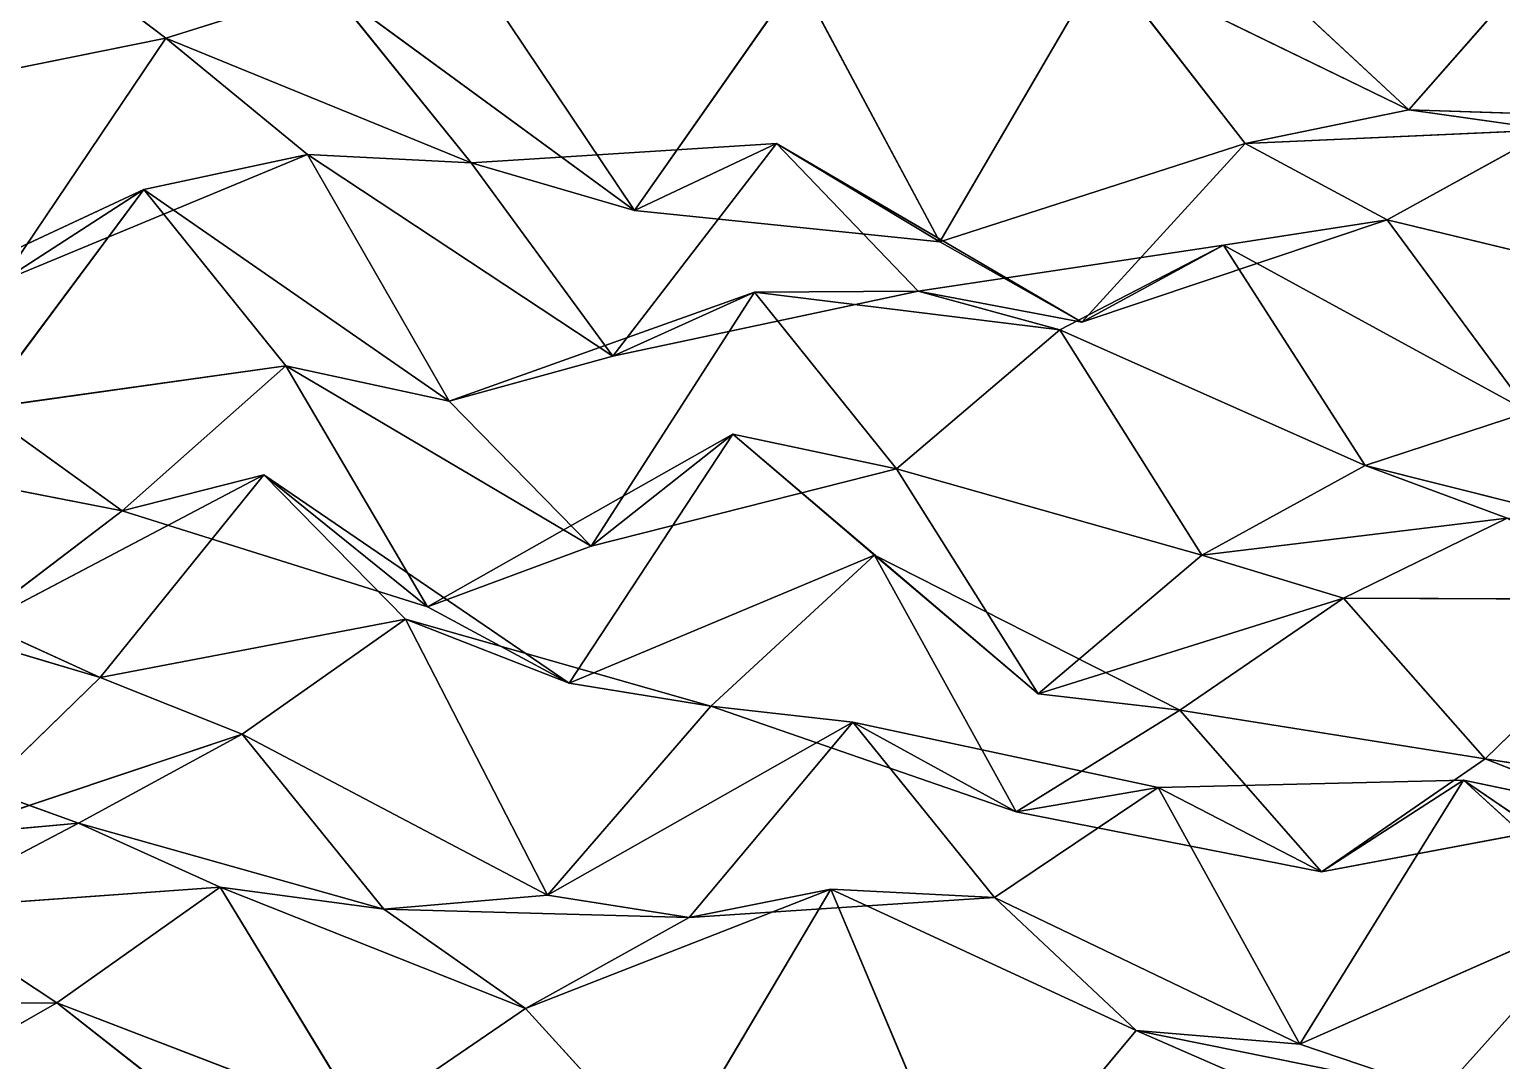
# Model space of a CAD drawing. Header units: metres. Extents: x -3703 to 431, y -1555 to 134.
# Drawn here: x -3132.7 to -3012, y -1409.3 to -1324.7 of the extents above; entities that cross this region are included whole.
import ezdxf

# ---------------------------------------------------------------- set-up
doc = ezdxf.new("R2010")
doc.units = ezdxf.units.M

msp = doc.modelspace()

# ---------------------------------------------------------------- linework, layer by layer
for p, q in [((-3006.17, -1316.0248, -6838.049), (-3019.5864, -1331.3212, -6862.1235)), ((-3019.5864, -1331.3212, -6862.1235), (-3006.17, -1316.0248, -6838.049)), ((-3133.1787, -1316.5931, -6841.588), (-3121.5513, -1325.4258, -6879.9395)), ((-3121.5513, -1325.4258, -6879.9395), (-3133.1787, -1316.5931, -6841.588)), ((-3044.6306, -1319.1177, -6852.021), (-3058.0466, -1342.1315, -6874.371)), ((-3058.0466, -1342.1315, -6874.371), (-3044.6306, -1319.1177, -6852.021)), ((-3019.5864, -1331.3212, -6862.1235), (-3044.6306, -1319.1177, -6852.021)), ((-3044.6306, -1319.1177, -6852.021), (-3033.0027, -1334.0641, -6889.0063)), ((-3033.0027, -1334.0641, -6889.0063), (-3044.6306, -1319.1177, -6852.021)), ((-3044.6306, -1319.1177, -6852.021), (-3019.5864, -1331.3212, -6862.1235)), ((-3069.6746, -1320.4216, -6838.8984), (-3083.0908, -1339.58, -6862.1104)), ((-3083.0908, -1339.58, -6862.1104), (-3069.6746, -1320.4216, -6838.8984)), ((-3069.6746, -1320.4216, -6838.8984), (-3058.0466, -1342.1315, -6874.371)), ((-3058.0466, -1342.1315, -6874.371), (-3069.6746, -1320.4216, -6838.8984)), ((-3031.214, -1320.5059, -6824.2153), (-3019.5864, -1331.3212, -6862.1235)), ((-3019.5864, -1331.3212, -6862.1235), (-3031.214, -1320.5059, -6824.2153)), ((-3108.1348, -1321.2295, -6853.3823), (-3121.5513, -1325.4258, -6879.9395)), ((-3121.5513, -1325.4258, -6879.9395), (-3108.1348, -1321.2295, -6853.3823)), ((-3083.0908, -1339.58, -6862.1104), (-3108.1348, -1321.2295, -6853.3823)), ((-3108.1348, -1321.2295, -6853.3823), (-3096.5073, -1335.6449, -6890.4854)), ((-3096.5073, -1335.6449, -6890.4854), (-3108.1348, -1321.2295, -6853.3823)), ((-3108.1348, -1321.2295, -6853.3823), (-3083.0908, -1339.58, -6862.1104)), ((-3094.7185, -1322.2354, -6825.6616), (-3083.0908, -1339.58, -6862.1104)), ((-3083.0908, -1339.58, -6862.1104), (-3094.7185, -1322.2354, -6825.6616)), ((-3121.5513, -1325.4258, -6879.9395), (-3146.5952, -1330.4801, -6865.978)), ((-3146.5952, -1330.4801, -6865.978), (-3121.5513, -1325.4258, -6879.9395)), ((-3121.5513, -1325.4258, -6879.9395), (-3134.9678, -1345.3544, -6902.9785)), ((-3134.9678, -1345.3544, -6902.9785), (-3121.5513, -1325.4258, -6879.9395)), ((-3096.5073, -1335.6449, -6890.4854), (-3121.5513, -1325.4258, -6879.9395)), ((-3121.5513, -1325.4258, -6879.9395), (-3109.9238, -1334.9779, -6918.13)), ((-3109.9238, -1334.9779, -6918.13), (-3121.5513, -1325.4258, -6879.9395)), ((-3121.5513, -1325.4258, -6879.9395), (-3096.5073, -1335.6449, -6890.4854)), ((-3019.5864, -1331.3212, -6862.1235), (-3033.0027, -1334.0641, -6889.0063)), ((-3033.0027, -1334.0641, -6889.0063), (-3019.5864, -1331.3212, -6862.1235)), ((-2994.5425, -1332.1294, -6874.774), (-3019.5864, -1331.3212, -6862.1235)), ((-3019.5864, -1331.3212, -6862.1235), (-3007.9587, -1332.9508, -6902.0864)), ((-3007.9587, -1332.9508, -6902.0864), (-3019.5864, -1331.3212, -6862.1235)), ((-3019.5864, -1331.3212, -6862.1235), (-2994.5425, -1332.1294, -6874.774)), ((-3007.9587, -1332.9508, -6902.0864), (-3033.0027, -1334.0641, -6889.0063)), ((-3033.0027, -1334.0641, -6889.0063), (-3007.9587, -1332.9508, -6902.0864)), ((-3007.9587, -1332.9508, -6902.0864), (-3021.3752, -1340.3374, -6927.9297)), ((-3021.3752, -1340.3374, -6927.9297), (-3007.9587, -1332.9508, -6902.0864)), ((-3071.4631, -1334.0779, -6903.667), (-3096.5073, -1335.6449, -6890.4854)), ((-3096.5073, -1335.6449, -6890.4854), (-3071.4631, -1334.0779, -6903.667)), ((-3071.4631, -1334.0779, -6903.667), (-3084.8796, -1351.5142, -6927.2637)), ((-3084.8796, -1351.5142, -6927.2637), (-3071.4631, -1334.0779, -6903.667)), ((-3083.0908, -1339.58, -6862.1104), (-3071.4631, -1334.0779, -6903.667)), ((-3071.4631, -1334.0779, -6903.667), (-3083.0908, -1339.58, -6862.1104)), ((-3058.0466, -1342.1315, -6874.371), (-3071.4631, -1334.0779, -6903.667)), ((-3046.4192, -1348.7327, -6913.2217), (-3071.4631, -1334.0779, -6903.667)), ((-3071.4631, -1334.0779, -6903.667), (-3058.0466, -1342.1315, -6874.371)), ((-3071.4631, -1334.0779, -6903.667), (-3059.8357, -1346.1748, -6941.2886)), ((-3059.8357, -1346.1748, -6941.2886), (-3071.4631, -1334.0779, -6903.667)), ((-3071.4631, -1334.0779, -6903.667), (-3046.4192, -1348.7327, -6913.2217)), ((-3033.0027, -1334.0641, -6889.0063), (-3058.0466, -1342.1315, -6874.371)), ((-3058.0466, -1342.1315, -6874.371), (-3033.0027, -1334.0641, -6889.0063)), ((-3033.0027, -1334.0641, -6889.0063), (-3046.4192, -1348.7327, -6913.2217)), ((-3046.4192, -1348.7327, -6913.2217), (-3033.0027, -1334.0641, -6889.0063)), ((-3033.0027, -1334.0641, -6889.0063), (-3021.3752, -1340.3374, -6927.9297)), ((-3021.3752, -1340.3374, -6927.9297), (-3033.0027, -1334.0641, -6889.0063)), ((-3109.9238, -1334.9779, -6918.13), (-3134.9678, -1345.3544, -6902.9785)), ((-3134.9678, -1345.3544, -6902.9785), (-3109.9238, -1334.9779, -6918.13)), ((-3109.9238, -1334.9779, -6918.13), (-3123.34, -1337.8573, -6944.9814)), ((-3123.34, -1337.8573, -6944.9814), (-3109.9238, -1334.9779, -6918.13)), ((-3096.5073, -1335.6449, -6890.4854), (-3109.9238, -1334.9779, -6918.13)), ((-3084.8796, -1351.5142, -6927.2637), (-3109.9238, -1334.9779, -6918.13)), ((-3109.9238, -1334.9779, -6918.13), (-3096.5073, -1335.6449, -6890.4854)), ((-3109.9238, -1334.9779, -6918.13), (-3098.2961, -1355.2113, -6953.932)), ((-3098.2961, -1355.2113, -6953.932), (-3109.9238, -1334.9779, -6918.13)), ((-3109.9238, -1334.9779, -6918.13), (-3084.8796, -1351.5142, -6927.2637)), ((-3083.0908, -1339.58, -6862.1104), (-3096.5073, -1335.6449, -6890.4854)), ((-3096.5073, -1335.6449, -6890.4854), (-3083.0908, -1339.58, -6862.1104)), ((-3096.5073, -1335.6449, -6890.4854), (-3084.8796, -1351.5142, -6927.2637)), ((-3084.8796, -1351.5142, -6927.2637), (-3096.5073, -1335.6449, -6890.4854)), ((-3123.34, -1337.8573, -6944.9814), (-3148.384, -1349.5104, -6929.5444)), ((-3148.384, -1349.5104, -6929.5444), (-3123.34, -1337.8573, -6944.9814)), ((-3123.34, -1337.8573, -6944.9814), (-3136.7566, -1355.8185, -6968.4604)), ((-3136.7566, -1355.8185, -6968.4604), (-3123.34, -1337.8573, -6944.9814)), ((-3134.9678, -1345.3544, -6902.9785), (-3123.34, -1337.8573, -6944.9814)), ((-3123.34, -1337.8573, -6944.9814), (-3134.9678, -1345.3544, -6902.9785)), ((-3098.2961, -1355.2113, -6953.932), (-3123.34, -1337.8573, -6944.9814)), ((-3123.34, -1337.8573, -6944.9814), (-3111.7126, -1352.2985, -6982.079)), ((-3111.7126, -1352.2985, -6982.079), (-3123.34, -1337.8573, -6944.9814)), ((-3123.34, -1337.8573, -6944.9814), (-3098.2961, -1355.2113, -6953.932)), ((-3058.0466, -1342.1315, -6874.371), (-3083.0908, -1339.58, -6862.1104)), ((-3083.0908, -1339.58, -6862.1104), (-3058.0466, -1342.1315, -6874.371)), ((-3021.3752, -1340.3374, -6927.9297), (-3046.4192, -1348.7327, -6913.2217)), ((-3046.4192, -1348.7327, -6913.2217), (-3021.3752, -1340.3374, -6927.9297)), ((-3021.3752, -1340.3374, -6927.9297), (-3034.7917, -1342.4032, -6954.9634)), ((-3034.7917, -1342.4032, -6954.9634), (-3021.3752, -1340.3374, -6927.9297)), ((-2996.3313, -1346.3793, -6939.41), (-3021.3752, -1340.3374, -6927.9297)), ((-3021.3752, -1340.3374, -6927.9297), (-3009.7478, -1356.0837, -6964.7354)), ((-3009.7478, -1356.0837, -6964.7354), (-3021.3752, -1340.3374, -6927.9297)), ((-3021.3752, -1340.3374, -6927.9297), (-2996.3313, -1346.3793, -6939.41)), ((-3034.7917, -1342.4032, -6954.9634), (-3059.8357, -1346.1748, -6941.2886)), ((-3059.8357, -1346.1748, -6941.2886), (-3034.7917, -1342.4032, -6954.9634)), ((-3058.0466, -1342.1315, -6874.371), (-3046.4192, -1348.7327, -6913.2217)), ((-3046.4192, -1348.7327, -6913.2217), (-3058.0466, -1342.1315, -6874.371)), ((-3034.7917, -1342.4032, -6954.9634), (-3048.208, -1349.3394, -6980.9077)), ((-3048.208, -1349.3394, -6980.9077), (-3034.7917, -1342.4032, -6954.9634)), ((-3046.4192, -1348.7327, -6913.2217), (-3034.7917, -1342.4032, -6954.9634)), ((-3034.7917, -1342.4032, -6954.9634), (-3046.4192, -1348.7327, -6913.2217)), ((-3009.7478, -1356.0837, -6964.7354), (-3034.7917, -1342.4032, -6954.9634)), ((-3034.7917, -1342.4032, -6954.9634), (-3023.164, -1360.4686, -6991.2505)), ((-3023.164, -1360.4686, -6991.2505), (-3034.7917, -1342.4032, -6954.9634)), ((-3034.7917, -1342.4032, -6954.9634), (-3009.7478, -1356.0837, -6964.7354)), ((-3073.252, -1346.2659, -6968.7637), (-3098.2961, -1355.2113, -6953.932)), ((-3098.2961, -1355.2113, -6953.932), (-3073.252, -1346.2659, -6968.7637)), ((-3073.252, -1346.2659, -6968.7637), (-3086.6685, -1367.1033, -6991.5996)), ((-3086.6685, -1367.1033, -6991.5996), (-3073.252, -1346.2659, -6968.7637)), ((-3059.8357, -1346.1748, -6941.2886), (-3084.8796, -1351.5142, -6927.2637)), ((-3084.8796, -1351.5142, -6927.2637), (-3059.8357, -1346.1748, -6941.2886)), ((-3084.8796, -1351.5142, -6927.2637), (-3073.252, -1346.2659, -6968.7637)), ((-3073.252, -1346.2659, -6968.7637), (-3084.8796, -1351.5142, -6927.2637)), ((-3059.8357, -1346.1748, -6941.2886), (-3073.252, -1346.2659, -6968.7637)), ((-3073.252, -1346.2659, -6968.7637), (-3059.8357, -1346.1748, -6941.2886)), ((-3048.208, -1349.3394, -6980.9077), (-3073.252, -1346.2659, -6968.7637)), ((-3073.252, -1346.2659, -6968.7637), (-3061.6245, -1360.7374, -7005.8545)), ((-3061.6245, -1360.7374, -7005.8545), (-3073.252, -1346.2659, -6968.7637)), ((-3073.252, -1346.2659, -6968.7637), (-3048.208, -1349.3394, -6980.9077)), ((-3046.4192, -1348.7327, -6913.2217), (-3059.8357, -1346.1748, -6941.2886)), ((-3059.8357, -1346.1748, -6941.2886), (-3046.4192, -1348.7327, -6913.2217)), ((-3059.8357, -1346.1748, -6941.2886), (-3048.208, -1349.3394, -6980.9077)), ((-3048.208, -1349.3394, -6980.9077), (-3059.8357, -1346.1748, -6941.2886)), ((-3048.208, -1349.3394, -6980.9077), (-3061.6245, -1360.7374, -7005.8545)), ((-3061.6245, -1360.7374, -7005.8545), (-3048.208, -1349.3394, -6980.9077)), ((-3023.164, -1360.4686, -6991.2505), (-3048.208, -1349.3394, -6980.9077)), ((-3048.208, -1349.3394, -6980.9077), (-3036.5806, -1367.835, -7017.0986)), ((-3036.5806, -1367.835, -7017.0986), (-3048.208, -1349.3394, -6980.9077)), ((-3048.208, -1349.3394, -6980.9077), (-3023.164, -1360.4686, -6991.2505)), ((-3111.7126, -1352.2985, -6982.079), (-3136.7566, -1355.8185, -6968.4604)), ((-3136.7566, -1355.8185, -6968.4604), (-3111.7126, -1352.2985, -6982.079)), ((-3111.7126, -1352.2985, -6982.079), (-3125.1287, -1364.1948, -7006.9146)), ((-3125.1287, -1364.1948, -7006.9146), (-3111.7126, -1352.2985, -6982.079)), ((-3098.2961, -1355.2113, -6953.932), (-3111.7126, -1352.2985, -6982.079)), ((-3086.6685, -1367.1033, -6991.5996), (-3111.7126, -1352.2985, -6982.079)), ((-3111.7126, -1352.2985, -6982.079), (-3098.2961, -1355.2113, -6953.932)), ((-3111.7126, -1352.2985, -6982.079), (-3100.0847, -1372.0707, -7017.985)), ((-3100.0847, -1372.0707, -7017.985), (-3111.7126, -1352.2985, -6982.079)), ((-3111.7126, -1352.2985, -6982.079), (-3086.6685, -1367.1033, -6991.5996)), ((-3084.8796, -1351.5142, -6927.2637), (-3098.2961, -1355.2113, -6953.932)), ((-3098.2961, -1355.2113, -6953.932), (-3084.8796, -1351.5142, -6927.2637)), ((-3136.7566, -1355.8185, -6968.4604), (-3125.1287, -1364.1948, -7006.9146)), ((-3125.1287, -1364.1948, -7006.9146), (-3136.7566, -1355.8185, -6968.4604)), ((-3098.2961, -1355.2113, -6953.932), (-3086.6685, -1367.1033, -6991.5996)), ((-3086.6685, -1367.1033, -6991.5996), (-3098.2961, -1355.2113, -6953.932)), ((-3009.7478, -1356.0837, -6964.7354), (-3023.164, -1360.4686, -6991.2505)), ((-3023.164, -1360.4686, -6991.2505), (-3009.7478, -1356.0837, -6964.7354)), ((-3075.0408, -1357.9124, -7033.982), (-3100.0847, -1372.0707, -7017.985)), ((-3100.0847, -1372.0707, -7017.985), (-3075.0408, -1357.9124, -7033.982)), ((-3075.0408, -1357.9124, -7033.982), (-3088.4573, -1378.3337, -7056.911)), ((-3088.4573, -1378.3337, -7056.911), (-3075.0408, -1357.9124, -7033.982)), ((-3086.6685, -1367.1033, -6991.5996), (-3075.0408, -1357.9124, -7033.982)), ((-3075.0408, -1357.9124, -7033.982), (-3086.6685, -1367.1033, -6991.5996)), ((-3061.6245, -1360.7374, -7005.8545), (-3075.0408, -1357.9124, -7033.982)), ((-3049.9968, -1379.2076, -7042.0513), (-3075.0408, -1357.9124, -7033.982)), ((-3075.0408, -1357.9124, -7033.982), (-3061.6245, -1360.7374, -7005.8545)), ((-3075.0408, -1357.9124, -7033.982), (-3063.4133, -1367.8422, -7072.088)), ((-3063.4133, -1367.8422, -7072.088), (-3075.0408, -1357.9124, -7033.982)), ((-3075.0408, -1357.9124, -7033.982), (-3049.9968, -1379.2076, -7042.0513)), ((-3125.1287, -1364.1948, -7006.9146), (-3150.1729, -1359.3118, -6995.1753)), ((-3150.1729, -1359.3118, -6995.1753), (-3125.1287, -1364.1948, -7006.9146)), ((-3061.6245, -1360.7374, -7005.8545), (-3086.6685, -1367.1033, -6991.5996)), ((-3086.6685, -1367.1033, -6991.5996), (-3061.6245, -1360.7374, -7005.8545)), ((-3036.5806, -1367.835, -7017.0986), (-3061.6245, -1360.7374, -7005.8545)), ((-3061.6245, -1360.7374, -7005.8545), (-3049.9968, -1379.2076, -7042.0513)), ((-3049.9968, -1379.2076, -7042.0513), (-3061.6245, -1360.7374, -7005.8545)), ((-3061.6245, -1360.7374, -7005.8545), (-3036.5806, -1367.835, -7017.0986)), ((-3023.164, -1360.4686, -6991.2505), (-3036.5806, -1367.835, -7017.0986)), ((-3036.5806, -1367.835, -7017.0986), (-3023.164, -1360.4686, -6991.2505)), ((-2998.12, -1366.7666, -7002.6733), (-3023.164, -1360.4686, -6991.2505)), ((-3023.164, -1360.4686, -6991.2505), (-3011.5366, -1364.7985, -7030.609)), ((-3011.5366, -1364.7985, -7030.609), (-3023.164, -1360.4686, -6991.2505)), ((-3023.164, -1360.4686, -6991.2505), (-2998.12, -1366.7666, -7002.6733)), ((-3113.5012, -1361.2402, -7047.902), (-3138.5452, -1374.4202, -7032.1235)), ((-3138.5452, -1374.4202, -7032.1235), (-3113.5012, -1361.2402, -7047.902)), ((-3113.5012, -1361.2402, -7047.902), (-3126.9177, -1377.8478, -7071.6836)), ((-3126.9177, -1377.8478, -7071.6836), (-3113.5012, -1361.2402, -7047.902)), ((-3125.1287, -1364.1948, -7006.9146), (-3113.5012, -1361.2402, -7047.902)), ((-3113.5012, -1361.2402, -7047.902), (-3125.1287, -1364.1948, -7006.9146)), ((-3100.0847, -1372.0707, -7017.985), (-3113.5012, -1361.2402, -7047.902)), ((-3088.4573, -1378.3337, -7056.911), (-3113.5012, -1361.2402, -7047.902)), ((-3113.5012, -1361.2402, -7047.902), (-3100.0847, -1372.0707, -7017.985)), ((-3113.5012, -1361.2402, -7047.902), (-3101.8738, -1373.0656, -7085.5845)), ((-3101.8738, -1373.0656, -7085.5845), (-3113.5012, -1361.2402, -7047.902)), ((-3113.5012, -1361.2402, -7047.902), (-3088.4573, -1378.3337, -7056.911)), ((-3125.1287, -1364.1948, -7006.9146), (-3138.5452, -1374.4202, -7032.1235)), ((-3138.5452, -1374.4202, -7032.1235), (-3125.1287, -1364.1948, -7006.9146)), ((-3100.0847, -1372.0707, -7017.985), (-3125.1287, -1364.1948, -7006.9146)), ((-3125.1287, -1364.1948, -7006.9146), (-3100.0847, -1372.0707, -7017.985)), ((-3011.5366, -1364.7985, -7030.609), (-3036.5806, -1367.835, -7017.0986)), ((-3036.5806, -1367.835, -7017.0986), (-3011.5366, -1364.7985, -7030.609)), ((-3011.5366, -1364.7985, -7030.609), (-3024.953, -1371.356, -7056.638)), ((-3024.953, -1371.356, -7056.638), (-3011.5366, -1364.7985, -7030.609)), ((-3126.9177, -1377.8478, -7071.6836), (-3151.9617, -1366.4484, -7061.4014)), ((-3151.9617, -1366.4484, -7061.4014), (-3126.9177, -1377.8478, -7071.6836)), ((-3086.6685, -1367.1033, -6991.5996), (-3100.0847, -1372.0707, -7017.985)), ((-3100.0847, -1372.0707, -7017.985), (-3086.6685, -1367.1033, -6991.5996)), ((-3063.4133, -1367.8422, -7072.088), (-3088.4573, -1378.3337, -7056.911)), ((-3088.4573, -1378.3337, -7056.911), (-3063.4133, -1367.8422, -7072.088)), ((-3063.4133, -1367.8422, -7072.088), (-3076.8298, -1380.2202, -7096.8154)), ((-3076.8298, -1380.2202, -7096.8154), (-3063.4133, -1367.8422, -7072.088)), ((-3049.9968, -1379.2076, -7042.0513), (-3063.4133, -1367.8422, -7072.088)), ((-3038.3694, -1380.5508, -7082.0776), (-3063.4133, -1367.8422, -7072.088)), ((-3063.4133, -1367.8422, -7072.088), (-3049.9968, -1379.2076, -7042.0513)), ((-3063.4133, -1367.8422, -7072.088), (-3051.786, -1388.8816, -7107.71)), ((-3051.786, -1388.8816, -7107.71), (-3063.4133, -1367.8422, -7072.088)), ((-3063.4133, -1367.8422, -7072.088), (-3038.3694, -1380.5508, -7082.0776)), ((-3036.5806, -1367.835, -7017.0986), (-3049.9968, -1379.2076, -7042.0513)), ((-3049.9968, -1379.2076, -7042.0513), (-3036.5806, -1367.835, -7017.0986)), ((-3036.5806, -1367.835, -7017.0986), (-3024.953, -1371.356, -7056.638)), ((-3024.953, -1371.356, -7056.638), (-3036.5806, -1367.835, -7017.0986)), ((-3024.953, -1371.356, -7056.638), (-3049.9968, -1379.2076, -7042.0513)), ((-3049.9968, -1379.2076, -7042.0513), (-3024.953, -1371.356, -7056.638)), ((-3024.953, -1371.356, -7056.638), (-3038.3694, -1380.5508, -7082.0776)), ((-3038.3694, -1380.5508, -7082.0776), (-3024.953, -1371.356, -7056.638)), ((-2999.909, -1371.4558, -7069.4473), (-3024.953, -1371.356, -7056.638)), ((-3024.953, -1371.356, -7056.638), (-3013.3254, -1384.5298, -7094.019)), ((-3013.3254, -1384.5298, -7094.019), (-3024.953, -1371.356, -7056.638)), ((-3024.953, -1371.356, -7056.638), (-2999.909, -1371.4558, -7069.4473)), ((-2999.909, -1371.4558, -7069.4473), (-3013.3254, -1384.5298, -7094.019)), ((-3013.3254, -1384.5298, -7094.019), (-2999.909, -1371.4558, -7069.4473)), ((-3100.0847, -1372.0707, -7017.985), (-3088.4573, -1378.3337, -7056.911)), ((-3088.4573, -1378.3337, -7056.911), (-3100.0847, -1372.0707, -7017.985)), ((-3101.8738, -1373.0656, -7085.5845), (-3126.9177, -1377.8478, -7071.6836)), ((-3126.9177, -1377.8478, -7071.6836), (-3101.8738, -1373.0656, -7085.5845)), ((-3101.8738, -1373.0656, -7085.5845), (-3115.29, -1382.5103, -7110.968)), ((-3115.29, -1382.5103, -7110.968), (-3101.8738, -1373.0656, -7085.5845)), ((-3088.4573, -1378.3337, -7056.911), (-3101.8738, -1373.0656, -7085.5845)), ((-3076.8298, -1380.2202, -7096.8154), (-3101.8738, -1373.0656, -7085.5845)), ((-3101.8738, -1373.0656, -7085.5845), (-3088.4573, -1378.3337, -7056.911)), ((-3101.8738, -1373.0656, -7085.5845), (-3090.246, -1395.7004, -7120.8496)), ((-3090.246, -1395.7004, -7120.8496), (-3101.8738, -1373.0656, -7085.5845)), ((-3101.8738, -1373.0656, -7085.5845), (-3076.8298, -1380.2202, -7096.8154)), ((-3138.5452, -1374.4202, -7032.1235), (-3126.9177, -1377.8478, -7071.6836)), ((-3126.9177, -1377.8478, -7071.6836), (-3138.5452, -1374.4202, -7032.1235)), ((-3126.9177, -1377.8478, -7071.6836), (-3140.334, -1390.883, -7096.264)), ((-3140.334, -1390.883, -7096.264), (-3126.9177, -1377.8478, -7071.6836)), ((-3126.9177, -1377.8478, -7071.6836), (-3115.29, -1382.5103, -7110.968)), ((-3115.29, -1382.5103, -7110.968), (-3126.9177, -1377.8478, -7071.6836)), ((-3088.4573, -1378.3337, -7056.911), (-3076.8298, -1380.2202, -7096.8154)), ((-3076.8298, -1380.2202, -7096.8154), (-3088.4573, -1378.3337, -7056.911)), ((-3049.9968, -1379.2076, -7042.0513), (-3038.3694, -1380.5508, -7082.0776)), ((-3038.3694, -1380.5508, -7082.0776), (-3049.9968, -1379.2076, -7042.0513)), ((-3128.7065, -1389.7966, -7136.834), (-3153.7505, -1380.798, -7126.015)), ((-3153.7505, -1380.798, -7126.015), (-3128.7065, -1389.7966, -7136.834)), ((-3076.8298, -1380.2202, -7096.8154), (-3090.246, -1395.7004, -7120.8496)), ((-3090.246, -1395.7004, -7120.8496), (-3076.8298, -1380.2202, -7096.8154)), ((-3051.786, -1388.8816, -7107.71), (-3076.8298, -1380.2202, -7096.8154)), ((-3076.8298, -1380.2202, -7096.8154), (-3065.2021, -1381.5164, -7136.8525)), ((-3065.2021, -1381.5164, -7136.8525), (-3076.8298, -1380.2202, -7096.8154)), ((-3076.8298, -1380.2202, -7096.8154), (-3051.786, -1388.8816, -7107.71)), ((-3038.3694, -1380.5508, -7082.0776), (-3051.786, -1388.8816, -7107.71)), ((-3051.786, -1388.8816, -7107.71), (-3038.3694, -1380.5508, -7082.0776)), ((-3013.3254, -1384.5298, -7094.019), (-3038.3694, -1380.5508, -7082.0776)), ((-3038.3694, -1380.5508, -7082.0776), (-3026.742, -1393.7983, -7119.442)), ((-3026.742, -1393.7983, -7119.442), (-3038.3694, -1380.5508, -7082.0776)), ((-3038.3694, -1380.5508, -7082.0776), (-3013.3254, -1384.5298, -7094.019)), ((-3115.29, -1382.5103, -7110.968), (-3140.334, -1390.883, -7096.264)), ((-3140.334, -1390.883, -7096.264), (-3115.29, -1382.5103, -7110.968)), ((-3115.29, -1382.5103, -7110.968), (-3128.7065, -1389.7966, -7136.834)), ((-3128.7065, -1389.7966, -7136.834), (-3115.29, -1382.5103, -7110.968)), ((-3090.246, -1395.7004, -7120.8496), (-3115.29, -1382.5103, -7110.968)), ((-3115.29, -1382.5103, -7110.968), (-3103.6626, -1396.8632, -7148.0854)), ((-3103.6626, -1396.8632, -7148.0854), (-3115.29, -1382.5103, -7110.968)), ((-3115.29, -1382.5103, -7110.968), (-3090.246, -1395.7004, -7120.8496)), ((-3065.2021, -1381.5164, -7136.8525), (-3090.246, -1395.7004, -7120.8496)), ((-3090.246, -1395.7004, -7120.8496), (-3065.2021, -1381.5164, -7136.8525)), ((-3065.2021, -1381.5164, -7136.8525), (-3078.6187, -1397.5453, -7160.764)), ((-3078.6187, -1397.5453, -7160.764), (-3065.2021, -1381.5164, -7136.8525)), ((-3051.786, -1388.8816, -7107.71), (-3065.2021, -1381.5164, -7136.8525)), ((-3040.1582, -1386.8892, -7148.482), (-3065.2021, -1381.5164, -7136.8525)), ((-3065.2021, -1381.5164, -7136.8525), (-3051.786, -1388.8816, -7107.71)), ((-3065.2021, -1381.5164, -7136.8525), (-3053.5747, -1395.8895, -7173.9653)), ((-3053.5747, -1395.8895, -7173.9653), (-3065.2021, -1381.5164, -7136.8525)), ((-3065.2021, -1381.5164, -7136.8525), (-3040.1582, -1386.8892, -7148.482)), ((-3013.3254, -1384.5298, -7094.019), (-3026.742, -1393.7983, -7119.442)), ((-3026.742, -1393.7983, -7119.442), (-3013.3254, -1384.5298, -7094.019)), ((-2988.2815, -1388.4194, -7105.9805), (-3013.3254, -1384.5298, -7094.019)), ((-3013.3254, -1384.5298, -7094.019), (-3001.698, -1389.0868, -7133.3267)), ((-3001.698, -1389.0868, -7133.3267), (-3013.3254, -1384.5298, -7094.019)), ((-3013.3254, -1384.5298, -7094.019), (-2988.2815, -1388.4194, -7105.9805)), ((-3040.1582, -1386.8892, -7148.482), (-3053.5747, -1395.8895, -7173.9653)), ((-3053.5747, -1395.8895, -7173.9653), (-3040.1582, -1386.8892, -7148.482)), ((-3051.786, -1388.8816, -7107.71), (-3040.1582, -1386.8892, -7148.482)), ((-3040.1582, -1386.8892, -7148.482), (-3051.786, -1388.8816, -7107.71)), ((-3015.1143, -1386.2874, -7161.4478), (-3040.1582, -1386.8892, -7148.482)), ((-3040.1582, -1386.8892, -7148.482), (-3015.1143, -1386.2874, -7161.4478)), ((-3026.742, -1393.7983, -7119.442), (-3040.1582, -1386.8892, -7148.482)), ((-3040.1582, -1386.8892, -7148.482), (-3026.742, -1393.7983, -7119.442)), ((-3040.1582, -1386.8892, -7148.482), (-3028.5308, -1407.9192, -7184.107)), ((-3028.5308, -1407.9192, -7184.107), (-3040.1582, -1386.8892, -7148.482)), ((-3015.1143, -1386.2874, -7161.4478), (-3028.5308, -1407.9192, -7184.107)), ((-3028.5308, -1407.9192, -7184.107), (-3015.1143, -1386.2874, -7161.4478)), ((-3026.742, -1393.7983, -7119.442), (-3015.1143, -1386.2874, -7161.4478)), ((-3015.1143, -1386.2874, -7161.4478), (-3026.742, -1393.7983, -7119.442)), ((-3001.698, -1389.0868, -7133.3267), (-3015.1143, -1386.2874, -7161.4478)), ((-2990.0703, -1403.3325, -7170.468), (-3015.1143, -1386.2874, -7161.4478)), ((-3015.1143, -1386.2874, -7161.4478), (-3001.698, -1389.0868, -7133.3267)), ((-3015.1143, -1386.2874, -7161.4478), (-3003.4868, -1396.8751, -7199.4077)), ((-3003.4868, -1396.8751, -7199.4077), (-3015.1143, -1386.2874, -7161.4478)), ((-3015.1143, -1386.2874, -7161.4478), (-2990.0703, -1403.3325, -7170.468)), ((-3128.7065, -1389.7966, -7136.834), (-3142.1228, -1396.8628, -7162.7495)), ((-3142.1228, -1396.8628, -7162.7495), (-3128.7065, -1389.7966, -7136.834)), ((-3140.334, -1390.883, -7096.264), (-3128.7065, -1389.7966, -7136.834)), ((-3128.7065, -1389.7966, -7136.834), (-3140.334, -1390.883, -7096.264)), ((-3103.6626, -1396.8632, -7148.0854), (-3128.7065, -1389.7966, -7136.834)), ((-3128.7065, -1389.7966, -7136.834), (-3117.0789, -1395.061, -7175.9834)), ((-3117.0789, -1395.061, -7175.9834), (-3128.7065, -1389.7966, -7136.834)), ((-3128.7065, -1389.7966, -7136.834), (-3103.6626, -1396.8632, -7148.0854)), ((-3026.742, -1393.7983, -7119.442), (-3051.786, -1388.8816, -7107.71)), ((-3051.786, -1388.8816, -7107.71), (-3026.742, -1393.7983, -7119.442)), ((-3001.698, -1389.0868, -7133.3267), (-3026.742, -1393.7983, -7119.442)), ((-3026.742, -1393.7983, -7119.442), (-3001.698, -1389.0868, -7133.3267)), ((-3117.0789, -1395.061, -7175.9834), (-3142.1228, -1396.8628, -7162.7495)), ((-3142.1228, -1396.8628, -7162.7495), (-3117.0789, -1395.061, -7175.9834)), ((-3117.0789, -1395.061, -7175.9834), (-3130.4954, -1404.5444, -7201.3584)), ((-3130.4954, -1404.5444, -7201.3584), (-3117.0789, -1395.061, -7175.9834)), ((-3103.6626, -1396.8632, -7148.0854), (-3117.0789, -1395.061, -7175.9834)), ((-3092.035, -1404.9945, -7186.5938), (-3117.0789, -1395.061, -7175.9834)), ((-3117.0789, -1395.061, -7175.9834), (-3103.6626, -1396.8632, -7148.0854)), ((-3117.0789, -1395.061, -7175.9834), (-3105.4514, -1414.1577, -7212.04)), ((-3105.4514, -1414.1577, -7212.04), (-3117.0789, -1395.061, -7175.9834)), ((-3117.0789, -1395.061, -7175.9834), (-3092.035, -1404.9945, -7186.5938)), ((-3090.246, -1395.7004, -7120.8496), (-3103.6626, -1396.8632, -7148.0854)), ((-3103.6626, -1396.8632, -7148.0854), (-3090.246, -1395.7004, -7120.8496)), ((-3066.991, -1395.2114, -7201.6123), (-3092.035, -1404.9945, -7186.5938)), ((-3092.035, -1404.9945, -7186.5938), (-3066.991, -1395.2114, -7201.6123)), ((-3090.246, -1395.7004, -7120.8496), (-3078.6187, -1397.5453, -7160.764)), ((-3078.6187, -1397.5453, -7160.764), (-3090.246, -1395.7004, -7120.8496)), ((-3066.991, -1395.2114, -7201.6123), (-3080.4075, -1417.8043, -7224.0557)), ((-3080.4075, -1417.8043, -7224.0557), (-3066.991, -1395.2114, -7201.6123)), ((-3078.6187, -1397.5453, -7160.764), (-3066.991, -1395.2114, -7201.6123)), ((-3066.991, -1395.2114, -7201.6123), (-3078.6187, -1397.5453, -7160.764)), ((-3053.5747, -1395.8895, -7173.9653), (-3066.991, -1395.2114, -7201.6123)), ((-3041.947, -1406.8169, -7211.8486), (-3066.991, -1395.2114, -7201.6123)), ((-3066.991, -1395.2114, -7201.6123), (-3053.5747, -1395.8895, -7173.9653)), ((-3066.991, -1395.2114, -7201.6123), (-3055.3635, -1422.8169, -7235.766)), ((-3055.3635, -1422.8169, -7235.766), (-3066.991, -1395.2114, -7201.6123)), ((-3066.991, -1395.2114, -7201.6123), (-3041.947, -1406.8169, -7211.8486)), ((-3142.1228, -1396.8628, -7162.7495), (-3130.4954, -1404.5444, -7201.3584)), ((-3130.4954, -1404.5444, -7201.3584), (-3142.1228, -1396.8628, -7162.7495)), ((-3078.6187, -1397.5453, -7160.764), (-3103.6626, -1396.8632, -7148.0854)), ((-3103.6626, -1396.8632, -7148.0854), (-3092.035, -1404.9945, -7186.5938)), ((-3092.035, -1404.9945, -7186.5938), (-3103.6626, -1396.8632, -7148.0854)), ((-3103.6626, -1396.8632, -7148.0854), (-3078.6187, -1397.5453, -7160.764)), ((-3053.5747, -1395.8895, -7173.9653), (-3078.6187, -1397.5453, -7160.764)), ((-3078.6187, -1397.5453, -7160.764), (-3053.5747, -1395.8895, -7173.9653)), ((-3028.5308, -1407.9192, -7184.107), (-3053.5747, -1395.8895, -7173.9653)), ((-3053.5747, -1395.8895, -7173.9653), (-3041.947, -1406.8169, -7211.8486)), ((-3041.947, -1406.8169, -7211.8486), (-3053.5747, -1395.8895, -7173.9653)), ((-3053.5747, -1395.8895, -7173.9653), (-3028.5308, -1407.9192, -7184.107)), ((-3003.4868, -1396.8751, -7199.4077), (-3028.5308, -1407.9192, -7184.107)), ((-3028.5308, -1407.9192, -7184.107), (-3003.4868, -1396.8751, -7199.4077)), ((-3003.4868, -1396.8751, -7199.4077), (-3016.903, -1411.8634, -7223.5513)), ((-3078.6187, -1397.5453, -7160.764), (-3092.035, -1404.9945, -7186.5938)), ((-3092.035, -1404.9945, -7186.5938), (-3078.6187, -1397.5453, -7160.764)), ((-3130.4954, -1404.5444, -7201.3584), (-3155.5393, -1404.623, -7188.51)), ((-3155.5393, -1404.623, -7188.51), (-3130.4954, -1404.5444, -7201.3584)), ((-3130.4954, -1404.5444, -7201.3584), (-3143.9119, -1412.2, -7227.142)), ((-3143.9119, -1412.2, -7227.142), (-3130.4954, -1404.5444, -7201.3584)), ((-3105.4514, -1414.1577, -7212.04), (-3130.4954, -1404.5444, -7201.3584)), ((-3130.4954, -1404.5444, -7201.3584), (-3118.868, -1413.6476, -7239.6494)), ((-3118.868, -1413.6476, -7239.6494), (-3130.4954, -1404.5444, -7201.3584)), ((-3130.4954, -1404.5444, -7201.3584), (-3105.4514, -1414.1577, -7212.04)), ((-3092.035, -1404.9945, -7186.5938), (-3105.4514, -1414.1577, -7212.04)), ((-3105.4514, -1414.1577, -7212.04), (-3092.035, -1404.9945, -7186.5938)), ((-3092.035, -1404.9945, -7186.5938), (-3080.4075, -1417.8043, -7224.0557)), ((-3080.4075, -1417.8043, -7224.0557), (-3092.035, -1404.9945, -7186.5938)), ((-3041.947, -1406.8169, -7211.8486), (-3055.3635, -1422.8169, -7235.766)), ((-3055.3635, -1422.8169, -7235.766), (-3041.947, -1406.8169, -7211.8486)), ((-3028.5308, -1407.9192, -7184.107), (-3041.947, -1406.8169, -7211.8486)), ((-3016.903, -1411.8634, -7223.5513), (-3041.947, -1406.8169, -7211.8486)), ((-3041.947, -1406.8169, -7211.8486), (-3028.5308, -1407.9192, -7184.107)), ((-3041.947, -1406.8169, -7211.8486), (-3030.3196, -1411.9012, -7251.038)), ((-3030.3196, -1411.9012, -7251.038), (-3041.947, -1406.8169, -7211.8486)), ((-3041.947, -1406.8169, -7211.8486), (-3016.903, -1411.8634, -7223.5513)), ((-3028.5308, -1407.9192, -7184.107), (-3016.903, -1411.8634, -7223.5513)), ((-3016.903, -1411.8634, -7223.5513), (-3028.5308, -1407.9192, -7184.107))]:
    msp.add_line(p, q)
for points in [[(-3019.5864, -1331.3212, -6862.1235), (-3031.214, -1320.5059, -6824.2153), (-3006.17, -1316.0248, -6838.049), (-3006.17, -1316.0247, -6838.049)], [(-3006.17, -1316.0248, -6838.049), (-2994.5425, -1332.1294, -6874.774), (-3019.5864, -1331.3212, -6862.1235), (-3019.5864, -1331.321, -6862.1235)], [(-3133.1787, -1316.5931, -6841.588), (-3121.5513, -1325.4258, -6879.9395), (-3146.5952, -1330.4801, -6865.978), (-3146.5952, -1330.48, -6865.978)], [(-3121.5513, -1325.4258, -6879.9395), (-3133.1787, -1316.5931, -6841.588), (-3108.1348, -1321.2295, -6853.3823), (-3108.1348, -1321.2294, -6853.3823)], [(-3058.0466, -1342.1315, -6874.371), (-3069.6746, -1320.4216, -6838.8984), (-3044.6306, -1319.1177, -6852.021), (-3044.6306, -1319.1176, -6852.021)], [(-3044.6306, -1319.1177, -6852.021), (-3033.0027, -1334.0641, -6889.0063), (-3058.0466, -1342.1315, -6874.371), (-3058.0466, -1342.1313, -6874.371)], [(-3031.214, -1320.5059, -6824.2153), (-3019.5864, -1331.3212, -6862.1235), (-3044.6306, -1319.1177, -6852.021), (-3044.6306, -1319.1176, -6852.021)], [(-3033.0027, -1334.0641, -6889.0063), (-3044.6306, -1319.1177, -6852.021), (-3019.5864, -1331.3212, -6862.1235), (-3019.5864, -1331.321, -6862.1235)], [(-3083.0908, -1339.58, -6862.1104), (-3094.7185, -1322.2354, -6825.6616), (-3069.6746, -1320.4216, -6838.8984), (-3069.6746, -1320.4215, -6838.8984)], [(-3069.6746, -1320.4216, -6838.8984), (-3058.0466, -1342.1315, -6874.371), (-3083.0908, -1339.58, -6862.1104), (-3083.0908, -1339.5798, -6862.1104)], [(-3108.1348, -1321.2295, -6853.3823), (-3096.5073, -1335.6449, -6890.4854), (-3121.5513, -1325.4258, -6879.9395), (-3121.5513, -1325.4257, -6879.9395)], [(-3094.7185, -1322.2354, -6825.6616), (-3083.0908, -1339.58, -6862.1104), (-3108.1348, -1321.2295, -6853.3823), (-3108.1348, -1321.2294, -6853.3823)], [(-3096.5073, -1335.6449, -6890.4854), (-3108.1348, -1321.2295, -6853.3823), (-3083.0908, -1339.58, -6862.1104), (-3083.0908, -1339.5798, -6862.1104)], [(-3134.9678, -1345.3544, -6902.9785), (-3146.5952, -1330.4801, -6865.978), (-3121.5513, -1325.4258, -6879.9395), (-3121.5513, -1325.4257, -6879.9395)], [(-3121.5513, -1325.4258, -6879.9395), (-3109.9238, -1334.9779, -6918.13), (-3134.9678, -1345.3544, -6902.9785), (-3134.9678, -1345.3542, -6902.9785)], [(-3109.9238, -1334.9779, -6918.13), (-3121.5513, -1325.4258, -6879.9395), (-3096.5073, -1335.6449, -6890.4854), (-3096.5073, -1335.6448, -6890.4854)], [(-3019.5864, -1331.3212, -6862.1235), (-3007.9587, -1332.9508, -6902.0864), (-3033.0027, -1334.0641, -6889.0063), (-3033.0027, -1334.064, -6889.0063)], [(-3007.9587, -1332.9508, -6902.0864), (-3019.5864, -1331.3212, -6862.1235), (-2994.5425, -1332.1294, -6874.774), (-2994.5425, -1332.1293, -6874.774)], [(-3021.3752, -1340.3374, -6927.9297), (-3033.0027, -1334.0641, -6889.0063), (-3007.9587, -1332.9508, -6902.0864), (-3007.9587, -1332.9507, -6902.0864)], [(-3007.9587, -1332.9508, -6902.0864), (-2996.3313, -1346.3793, -6939.41), (-3021.3752, -1340.3374, -6927.9297), (-3021.3752, -1340.3373, -6927.9297)], [(-3084.8796, -1351.5142, -6927.2637), (-3096.5073, -1335.6449, -6890.4854), (-3071.4631, -1334.0779, -6903.667), (-3071.4631, -1334.0778, -6903.667)], [(-3083.0908, -1339.58, -6862.1104), (-3071.4631, -1334.0779, -6903.667), (-3096.5073, -1335.6449, -6890.4854), (-3096.5073, -1335.6448, -6890.4854)], [(-3071.4631, -1334.0779, -6903.667), (-3059.8357, -1346.1748, -6941.2886), (-3084.8796, -1351.5142, -6927.2637), (-3084.8796, -1351.514, -6927.2637)], [(-3071.4631, -1334.0779, -6903.667), (-3083.0908, -1339.58, -6862.1104), (-3058.0466, -1342.1315, -6874.371), (-3058.0466, -1342.1313, -6874.371)], [(-3058.0466, -1342.1315, -6874.371), (-3046.4192, -1348.7327, -6913.2217), (-3071.4631, -1334.0779, -6903.667), (-3071.4631, -1334.0778, -6903.667)], [(-3059.8357, -1346.1748, -6941.2886), (-3071.4631, -1334.0779, -6903.667), (-3046.4192, -1348.7327, -6913.2217), (-3046.4192, -1348.7325, -6913.2217)], [(-3046.4192, -1348.7327, -6913.2217), (-3058.0466, -1342.1315, -6874.371), (-3033.0027, -1334.0641, -6889.0063), (-3033.0027, -1334.064, -6889.0063)], [(-3033.0027, -1334.0641, -6889.0063), (-3021.3752, -1340.3374, -6927.9297), (-3046.4192, -1348.7327, -6913.2217), (-3046.4192, -1348.7325, -6913.2217)], [(-3123.34, -1337.8573, -6944.9814), (-3134.9678, -1345.3544, -6902.9785), (-3109.9238, -1334.9779, -6918.13), (-3109.9238, -1334.9778, -6918.13)], [(-3109.9238, -1334.9779, -6918.13), (-3098.2961, -1355.2113, -6953.932), (-3123.34, -1337.8573, -6944.9814), (-3123.34, -1337.8572, -6944.9814)], [(-3096.5073, -1335.6449, -6890.4854), (-3084.8796, -1351.5142, -6927.2637), (-3109.9238, -1334.9779, -6918.13), (-3109.9238, -1334.9778, -6918.13)], [(-3098.2961, -1355.2113, -6953.932), (-3109.9238, -1334.9779, -6918.13), (-3084.8796, -1351.5142, -6927.2637), (-3084.8796, -1351.514, -6927.2637)], [(-3136.7566, -1355.8185, -6968.4604), (-3148.384, -1349.5104, -6929.5444), (-3123.34, -1337.8573, -6944.9814), (-3123.34, -1337.8572, -6944.9814)], [(-3134.9678, -1345.3544, -6902.9785), (-3123.34, -1337.8573, -6944.9814), (-3148.384, -1349.5104, -6929.5444), (-3148.384, -1349.5103, -6929.5444)], [(-3123.34, -1337.8573, -6944.9814), (-3111.7126, -1352.2985, -6982.079), (-3136.7566, -1355.8185, -6968.4604), (-3136.7566, -1355.8184, -6968.4604)], [(-3111.7126, -1352.2985, -6982.079), (-3123.34, -1337.8573, -6944.9814), (-3098.2961, -1355.2113, -6953.932), (-3098.2961, -1355.2112, -6953.932)], [(-3034.7917, -1342.4032, -6954.9634), (-3046.4192, -1348.7327, -6913.2217), (-3021.3752, -1340.3374, -6927.9297), (-3021.3752, -1340.3373, -6927.9297)], [(-3021.3752, -1340.3374, -6927.9297), (-3009.7478, -1356.0837, -6964.7354), (-3034.7917, -1342.4032, -6954.9634), (-3034.7917, -1342.4031, -6954.9634)], [(-3009.7478, -1356.0837, -6964.7354), (-3021.3752, -1340.3374, -6927.9297), (-2996.3313, -1346.3793, -6939.41), (-2996.3313, -1346.3792, -6939.41)], [(-3048.208, -1349.3394, -6980.9077), (-3059.8357, -1346.1748, -6941.2886), (-3034.7917, -1342.4032, -6954.9634), (-3034.7917, -1342.4031, -6954.9634)], [(-3046.4192, -1348.7327, -6913.2217), (-3034.7917, -1342.4032, -6954.9634), (-3059.8357, -1346.1748, -6941.2886), (-3059.8357, -1346.1747, -6941.2886)], [(-3034.7917, -1342.4032, -6954.9634), (-3023.164, -1360.4686, -6991.2505), (-3048.208, -1349.3394, -6980.9077), (-3048.208, -1349.3392, -6980.9077)], [(-3023.164, -1360.4686, -6991.2505), (-3034.7917, -1342.4032, -6954.9634), (-3009.7478, -1356.0837, -6964.7354), (-3009.7478, -1356.0836, -6964.7354)], [(-3086.6685, -1367.1033, -6991.5996), (-3098.2961, -1355.2113, -6953.932), (-3073.252, -1346.2659, -6968.7637), (-3073.252, -1346.2657, -6968.7637)], [(-3084.8796, -1351.5142, -6927.2637), (-3073.252, -1346.2659, -6968.7637), (-3098.2961, -1355.2113, -6953.932), (-3098.2961, -1355.2112, -6953.932)], [(-3073.252, -1346.2659, -6968.7637), (-3061.6245, -1360.7374, -7005.8545), (-3086.6685, -1367.1033, -6991.5996), (-3086.6685, -1367.1031, -6991.5996)], [(-3073.252, -1346.2659, -6968.7637), (-3084.8796, -1351.5142, -6927.2637), (-3059.8357, -1346.1748, -6941.2886), (-3059.8357, -1346.1747, -6941.2886)], [(-3059.8357, -1346.1748, -6941.2886), (-3048.208, -1349.3394, -6980.9077), (-3073.252, -1346.2659, -6968.7637), (-3073.252, -1346.2657, -6968.7637)], [(-3061.6245, -1360.7374, -7005.8545), (-3073.252, -1346.2659, -6968.7637), (-3048.208, -1349.3394, -6980.9077), (-3048.208, -1349.3392, -6980.9077)], [(-3048.208, -1349.3394, -6980.9077), (-3036.5806, -1367.835, -7017.0986), (-3061.6245, -1360.7374, -7005.8545), (-3061.6245, -1360.7373, -7005.8545)], [(-3036.5806, -1367.835, -7017.0986), (-3048.208, -1349.3394, -6980.9077), (-3023.164, -1360.4686, -6991.2505), (-3023.164, -1360.4685, -6991.2505)], [(-3125.1287, -1364.1948, -7006.9146), (-3136.7566, -1355.8185, -6968.4604), (-3111.7126, -1352.2985, -6982.079), (-3111.7126, -1352.2983, -6982.079)], [(-3111.7126, -1352.2985, -6982.079), (-3100.0847, -1372.0707, -7017.985), (-3125.1287, -1364.1948, -7006.9146), (-3125.1287, -1364.1947, -7006.9146)], [(-3098.2961, -1355.2113, -6953.932), (-3086.6685, -1367.1033, -6991.5996), (-3111.7126, -1352.2985, -6982.079), (-3111.7126, -1352.2983, -6982.079)], [(-3100.0847, -1372.0707, -7017.985), (-3111.7126, -1352.2985, -6982.079), (-3086.6685, -1367.1033, -6991.5996), (-3086.6685, -1367.1031, -6991.5996)], [(-3136.7566, -1355.8185, -6968.4604), (-3125.1287, -1364.1948, -7006.9146), (-3150.1729, -1359.3118, -6995.1753), (-3150.1729, -1359.3116, -6995.1753)], [(-3009.7478, -1356.0837, -6964.7354), (-2998.12, -1366.7666, -7002.6733), (-3023.164, -1360.4686, -6991.2505), (-3023.164, -1360.4685, -6991.2505)], [(-3088.4573, -1378.3337, -7056.911), (-3100.0847, -1372.0707, -7017.985), (-3075.0408, -1357.9124, -7033.982), (-3075.0408, -1357.9122, -7033.982)], [(-3086.6685, -1367.1033, -6991.5996), (-3075.0408, -1357.9124, -7033.982), (-3100.0847, -1372.0707, -7017.985), (-3100.0847, -1372.0706, -7017.985)], [(-3075.0408, -1357.9124, -7033.982), (-3063.4133, -1367.8422, -7072.088), (-3088.4573, -1378.3337, -7056.911), (-3088.4573, -1378.3336, -7056.911)], [(-3075.0408, -1357.9124, -7033.982), (-3086.6685, -1367.1033, -6991.5996), (-3061.6245, -1360.7374, -7005.8545), (-3061.6245, -1360.7373, -7005.8545)], [(-3061.6245, -1360.7374, -7005.8545), (-3049.9968, -1379.2076, -7042.0513), (-3075.0408, -1357.9124, -7033.982), (-3075.0408, -1357.9122, -7033.982)], [(-3063.4133, -1367.8422, -7072.088), (-3075.0408, -1357.9124, -7033.982), (-3049.9968, -1379.2076, -7042.0513), (-3049.9968, -1379.2075, -7042.0513)], [(-3138.5452, -1374.4202, -7032.1235), (-3150.1729, -1359.3118, -6995.1753), (-3125.1287, -1364.1948, -7006.9146), (-3125.1287, -1364.1947, -7006.9146)], [(-3049.9968, -1379.2076, -7042.0513), (-3061.6245, -1360.7374, -7005.8545), (-3036.5806, -1367.835, -7017.0986), (-3036.5806, -1367.8348, -7017.0986)], [(-3023.164, -1360.4686, -6991.2505), (-3011.5366, -1364.7985, -7030.609), (-3036.5806, -1367.835, -7017.0986), (-3036.5806, -1367.8348, -7017.0986)], [(-3011.5366, -1364.7985, -7030.609), (-3023.164, -1360.4686, -6991.2505), (-2998.12, -1366.7666, -7002.6733), (-2998.12, -1366.7665, -7002.6733)], [(-3126.9177, -1377.8478, -7071.6836), (-3138.5452, -1374.4202, -7032.1235), (-3113.5012, -1361.2402, -7047.902), (-3113.5012, -1361.2401, -7047.902)], [(-3125.1287, -1364.1948, -7006.9146), (-3113.5012, -1361.2402, -7047.902), (-3138.5452, -1374.4202, -7032.1235), (-3138.5452, -1374.42, -7032.1235)], [(-3113.5012, -1361.2402, -7047.902), (-3101.8738, -1373.0656, -7085.5845), (-3126.9177, -1377.8478, -7071.6836), (-3126.9177, -1377.8477, -7071.6836)], [(-3113.5012, -1361.2402, -7047.902), (-3125.1287, -1364.1948, -7006.9146), (-3100.0847, -1372.0707, -7017.985), (-3100.0847, -1372.0706, -7017.985)], [(-3100.0847, -1372.0707, -7017.985), (-3088.4573, -1378.3337, -7056.911), (-3113.5012, -1361.2402, -7047.902), (-3113.5012, -1361.2401, -7047.902)], [(-3101.8738, -1373.0656, -7085.5845), (-3113.5012, -1361.2402, -7047.902), (-3088.4573, -1378.3337, -7056.911), (-3088.4573, -1378.3336, -7056.911)], [(-3024.953, -1371.356, -7056.638), (-3036.5806, -1367.835, -7017.0986), (-3011.5366, -1364.7985, -7030.609), (-3011.5366, -1364.7983, -7030.609)], [(-3011.5366, -1364.7985, -7030.609), (-2999.909, -1371.4558, -7069.4473), (-3024.953, -1371.356, -7056.638), (-3024.953, -1371.3558, -7056.638)], [(-3138.5452, -1374.4202, -7032.1235), (-3126.9177, -1377.8478, -7071.6836), (-3151.9617, -1366.4484, -7061.4014), (-3151.9617, -1366.4482, -7061.4014)], [(-3140.334, -1390.883, -7096.264), (-3151.9617, -1366.4484, -7061.4014), (-3126.9177, -1377.8478, -7071.6836), (-3126.9177, -1377.8477, -7071.6836)], [(-3076.8298, -1380.2202, -7096.8154), (-3088.4573, -1378.3337, -7056.911), (-3063.4133, -1367.8422, -7072.088), (-3063.4133, -1367.842, -7072.088)], [(-3063.4133, -1367.8422, -7072.088), (-3051.786, -1388.8816, -7107.71), (-3076.8298, -1380.2202, -7096.8154), (-3076.8298, -1380.2201, -7096.8154)], [(-3049.9968, -1379.2076, -7042.0513), (-3038.3694, -1380.5508, -7082.0776), (-3063.4133, -1367.8422, -7072.088), (-3063.4133, -1367.842, -7072.088)], [(-3051.786, -1388.8816, -7107.71), (-3063.4133, -1367.8422, -7072.088), (-3038.3694, -1380.5508, -7082.0776), (-3038.3694, -1380.5507, -7082.0776)], [(-3036.5806, -1367.835, -7017.0986), (-3024.953, -1371.356, -7056.638), (-3049.9968, -1379.2076, -7042.0513), (-3049.9968, -1379.2075, -7042.0513)], [(-3038.3694, -1380.5508, -7082.0776), (-3049.9968, -1379.2076, -7042.0513), (-3024.953, -1371.356, -7056.638), (-3024.953, -1371.3558, -7056.638)], [(-3024.953, -1371.356, -7056.638), (-3013.3254, -1384.5298, -7094.019), (-3038.3694, -1380.5508, -7082.0776), (-3038.3694, -1380.5507, -7082.0776)], [(-3013.3254, -1384.5298, -7094.019), (-3024.953, -1371.356, -7056.638), (-2999.909, -1371.4558, -7069.4473), (-2999.909, -1371.4557, -7069.4473)], [(-2999.909, -1371.4558, -7069.4473), (-2988.2815, -1388.4194, -7105.9805), (-3013.3254, -1384.5298, -7094.019), (-3013.3254, -1384.5297, -7094.019)], [(-3115.29, -1382.5103, -7110.968), (-3126.9177, -1377.8478, -7071.6836), (-3101.8738, -1373.0656, -7085.5845), (-3101.8738, -1373.0654, -7085.5845)], [(-3101.8738, -1373.0656, -7085.5845), (-3090.246, -1395.7004, -7120.8496), (-3115.29, -1382.5103, -7110.968), (-3115.29, -1382.5101, -7110.968)], [(-3088.4573, -1378.3337, -7056.911), (-3076.8298, -1380.2202, -7096.8154), (-3101.8738, -1373.0656, -7085.5845), (-3101.8738, -1373.0654, -7085.5845)], [(-3090.246, -1395.7004, -7120.8496), (-3101.8738, -1373.0656, -7085.5845), (-3076.8298, -1380.2202, -7096.8154), (-3076.8298, -1380.2201, -7096.8154)], [(-3126.9177, -1377.8478, -7071.6836), (-3115.29, -1382.5103, -7110.968), (-3140.334, -1390.883, -7096.264), (-3140.334, -1390.8829, -7096.264)], [(-3140.334, -1390.883, -7096.264), (-3128.7065, -1389.7966, -7136.834), (-3153.7505, -1380.798, -7126.015), (-3153.7505, -1380.7979, -7126.015)], [(-3142.1228, -1396.8628, -7162.7495), (-3153.7505, -1380.798, -7126.015), (-3128.7065, -1389.7966, -7136.834), (-3128.7065, -1389.7965, -7136.834)], [(-3076.8298, -1380.2202, -7096.8154), (-3065.2021, -1381.5164, -7136.8525), (-3090.246, -1395.7004, -7120.8496), (-3090.246, -1395.7003, -7120.8496)], [(-3065.2021, -1381.5164, -7136.8525), (-3076.8298, -1380.2202, -7096.8154), (-3051.786, -1388.8816, -7107.71), (-3051.786, -1388.8815, -7107.71)], [(-3038.3694, -1380.5508, -7082.0776), (-3026.742, -1393.7983, -7119.442), (-3051.786, -1388.8816, -7107.71), (-3051.786, -1388.8815, -7107.71)], [(-3026.742, -1393.7983, -7119.442), (-3038.3694, -1380.5508, -7082.0776), (-3013.3254, -1384.5298, -7094.019), (-3013.3254, -1384.5297, -7094.019)], [(-3128.7065, -1389.7966, -7136.834), (-3140.334, -1390.883, -7096.264), (-3115.29, -1382.5103, -7110.968), (-3115.29, -1382.5101, -7110.968)], [(-3115.29, -1382.5103, -7110.968), (-3103.6626, -1396.8632, -7148.0854), (-3128.7065, -1389.7966, -7136.834), (-3128.7065, -1389.7965, -7136.834)], [(-3103.6626, -1396.8632, -7148.0854), (-3115.29, -1382.5103, -7110.968), (-3090.246, -1395.7004, -7120.8496), (-3090.246, -1395.7003, -7120.8496)], [(-3078.6187, -1397.5453, -7160.764), (-3090.246, -1395.7004, -7120.8496), (-3065.2021, -1381.5164, -7136.8525), (-3065.2021, -1381.5162, -7136.8525)], [(-3065.2021, -1381.5164, -7136.8525), (-3053.5747, -1395.8895, -7173.9653), (-3078.6187, -1397.5453, -7160.764), (-3078.6187, -1397.5452, -7160.764)], [(-3051.786, -1388.8816, -7107.71), (-3040.1582, -1386.8892, -7148.482), (-3065.2021, -1381.5164, -7136.8525), (-3065.2021, -1381.5162, -7136.8525)], [(-3053.5747, -1395.8895, -7173.9653), (-3065.2021, -1381.5164, -7136.8525), (-3040.1582, -1386.8892, -7148.482), (-3040.1582, -1386.889, -7148.482)], [(-3013.3254, -1384.5298, -7094.019), (-3001.698, -1389.0868, -7133.3267), (-3026.742, -1393.7983, -7119.442), (-3026.742, -1393.7982, -7119.442)], [(-3001.698, -1389.0868, -7133.3267), (-3013.3254, -1384.5298, -7094.019), (-2988.2815, -1388.4194, -7105.9805), (-2988.2815, -1388.4193, -7105.9805)], [(-3040.1582, -1386.8892, -7148.482), (-3028.5308, -1407.9192, -7184.107), (-3053.5747, -1395.8895, -7173.9653), (-3053.5747, -1395.8894, -7173.9653)], [(-3040.1582, -1386.8892, -7148.482), (-3051.786, -1388.8816, -7107.71), (-3026.742, -1393.7983, -7119.442), (-3026.742, -1393.7982, -7119.442)], [(-3028.5308, -1407.9192, -7184.107), (-3040.1582, -1386.8892, -7148.482), (-3015.1143, -1386.2874, -7161.4478), (-3015.1143, -1386.2872, -7161.4478)], [(-3026.742, -1393.7983, -7119.442), (-3015.1143, -1386.2874, -7161.4478), (-3040.1582, -1386.8892, -7148.482), (-3040.1582, -1386.889, -7148.482)], [(-3015.1143, -1386.2874, -7161.4478), (-3003.4868, -1396.8751, -7199.4077), (-3028.5308, -1407.9192, -7184.107), (-3028.5308, -1407.9191, -7184.107)], [(-3015.1143, -1386.2874, -7161.4478), (-3026.742, -1393.7983, -7119.442), (-3001.698, -1389.0868, -7133.3267), (-3001.698, -1389.0867, -7133.3267)], [(-3001.698, -1389.0868, -7133.3267), (-2990.0703, -1403.3325, -7170.468), (-3015.1143, -1386.2874, -7161.4478), (-3015.1143, -1386.2872, -7161.4478)], [(-3003.4868, -1396.8751, -7199.4077), (-3015.1143, -1386.2874, -7161.4478), (-2990.0703, -1403.3325, -7170.468), (-2990.0703, -1403.3324, -7170.468)], [(-3128.7065, -1389.7966, -7136.834), (-3117.0789, -1395.061, -7175.9834), (-3142.1228, -1396.8628, -7162.7495), (-3142.1228, -1396.8627, -7162.7495)], [(-3117.0789, -1395.061, -7175.9834), (-3128.7065, -1389.7966, -7136.834), (-3103.6626, -1396.8632, -7148.0854), (-3103.6626, -1396.863, -7148.0854)], [(-3130.4954, -1404.5444, -7201.3584), (-3142.1228, -1396.8628, -7162.7495), (-3117.0789, -1395.061, -7175.9834), (-3117.0789, -1395.0609, -7175.9834)], [(-3117.0789, -1395.061, -7175.9834), (-3105.4514, -1414.1577, -7212.04), (-3130.4954, -1404.5444, -7201.3584), (-3130.4954, -1404.5443, -7201.3584)], [(-3103.6626, -1396.8632, -7148.0854), (-3092.035, -1404.9945, -7186.5938), (-3117.0789, -1395.061, -7175.9834), (-3117.0789, -1395.0609, -7175.9834)], [(-3105.4514, -1414.1577, -7212.04), (-3117.0789, -1395.061, -7175.9834), (-3092.035, -1404.9945, -7186.5938), (-3092.035, -1404.9944, -7186.5938)], [(-3090.246, -1395.7004, -7120.8496), (-3078.6187, -1397.5453, -7160.764), (-3103.6626, -1396.8632, -7148.0854), (-3103.6626, -1396.863, -7148.0854)], [(-3080.4075, -1417.8043, -7224.0557), (-3092.035, -1404.9945, -7186.5938), (-3066.991, -1395.2114, -7201.6123), (-3066.991, -1395.2113, -7201.6123)], [(-3078.6187, -1397.5453, -7160.764), (-3066.991, -1395.2114, -7201.6123), (-3092.035, -1404.9945, -7186.5938), (-3092.035, -1404.9944, -7186.5938)], [(-3066.991, -1395.2114, -7201.6123), (-3055.3635, -1422.8169, -7235.766), (-3080.4075, -1417.8043, -7224.0557), (-3080.4075, -1417.8042, -7224.0557)], [(-3066.991, -1395.2114, -7201.6123), (-3078.6187, -1397.5453, -7160.764), (-3053.5747, -1395.8895, -7173.9653), (-3053.5747, -1395.8894, -7173.9653)], [(-3053.5747, -1395.8895, -7173.9653), (-3041.947, -1406.8169, -7211.8486), (-3066.991, -1395.2114, -7201.6123), (-3066.991, -1395.2113, -7201.6123)], [(-3055.3635, -1422.8169, -7235.766), (-3066.991, -1395.2114, -7201.6123), (-3041.947, -1406.8169, -7211.8486), (-3041.947, -1406.8168, -7211.8486)], [(-3142.1228, -1396.8628, -7162.7495), (-3130.4954, -1404.5444, -7201.3584), (-3155.5393, -1404.623, -7188.51), (-3155.5393, -1404.6229, -7188.51)], [(-3092.035, -1404.9945, -7186.5938), (-3103.6626, -1396.8632, -7148.0854), (-3078.6187, -1397.5453, -7160.764), (-3078.6187, -1397.5452, -7160.764)], [(-3041.947, -1406.8169, -7211.8486), (-3053.5747, -1395.8895, -7173.9653), (-3028.5308, -1407.9192, -7184.107), (-3028.5308, -1407.9191, -7184.107)], [(-3016.903, -1411.8634, -7223.5513), (-3028.5308, -1407.9192, -7184.107), (-3003.4868, -1396.8751, -7199.4077), (-3003.4868, -1396.875, -7199.4077)], [(-3143.9119, -1412.2, -7227.142), (-3155.5393, -1404.623, -7188.51), (-3130.4954, -1404.5444, -7201.3584), (-3130.4954, -1404.5443, -7201.3584)], [(-3130.4954, -1404.5444, -7201.3584), (-3118.868, -1413.6476, -7239.6494), (-3143.9119, -1412.2, -7227.142), (-3143.9119, -1412.1998, -7227.142)], [(-3118.868, -1413.6476, -7239.6494), (-3130.4954, -1404.5444, -7201.3584), (-3105.4514, -1414.1577, -7212.04), (-3105.4514, -1414.1576, -7212.04)], [(-3092.035, -1404.9945, -7186.5938), (-3080.4075, -1417.8043, -7224.0557), (-3105.4514, -1414.1577, -7212.04), (-3105.4514, -1414.1576, -7212.04)], [(-3041.947, -1406.8169, -7211.8486), (-3030.3196, -1411.9012, -7251.038), (-3055.3635, -1422.8169, -7235.766), (-3055.3635, -1422.8168, -7235.766)], [(-3028.5308, -1407.9192, -7184.107), (-3016.903, -1411.8634, -7223.5513), (-3041.947, -1406.8169, -7211.8486), (-3041.947, -1406.8168, -7211.8486)], [(-3030.3196, -1411.9012, -7251.038), (-3041.947, -1406.8169, -7211.8486), (-3016.903, -1411.8634, -7223.5513), (-3016.903, -1411.8633, -7223.5513)]]:
    msp.add_3dface(points)

doc.saveas('drawing.dxf')
